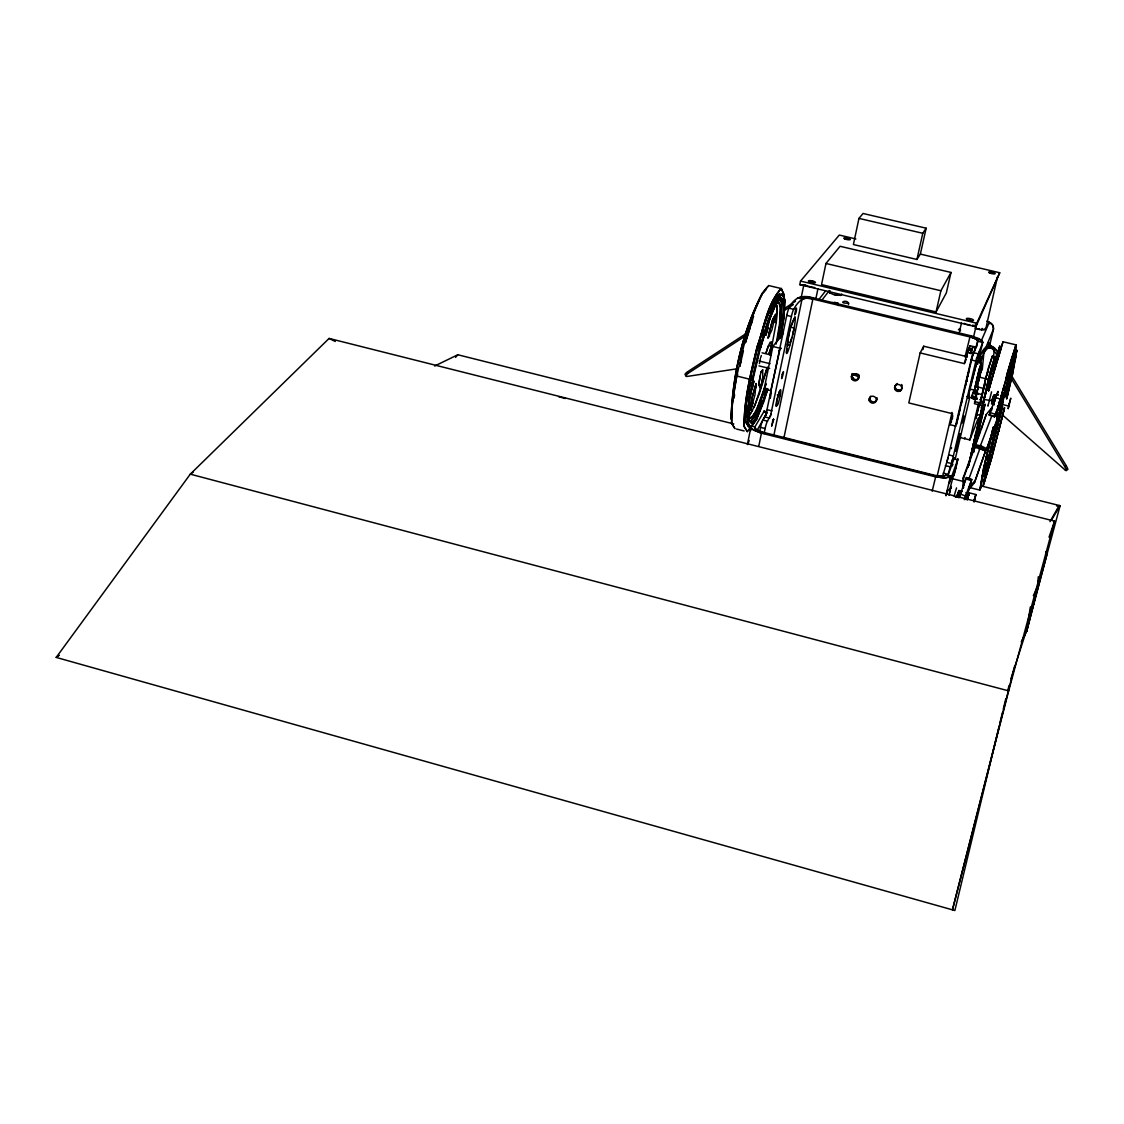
<?xml version="1.0" encoding="UTF-8"?>
<svg xmlns="http://www.w3.org/2000/svg" width="1124" height="1124" viewBox="0 0 1124 1124"><rect width="100%" height="100%" fill="white"/><g stroke="black" fill="none" stroke-linecap="round" stroke-linejoin="round"><path stroke-width="1.5" d="M731.106 419.252C732.497 376.343 742.205 331.819 762.142 293.87M732.23 413.211L732.272 408.026L732.146 413.07M787.545 343.045C782.374 376.062 797.576 321.057 794.935 317.094L790.284 328.587L787.769 340.811M859.158 375.472A3.625 3.456 30 0 1 854.942 379.561A3.625 3.456 30 0 1 852.835 373.927L852.161 376.666L853.65 378.971M992.211 401.858L991.944 402.659L993.56 396.182M994.29 361.38L994.754 356.463L988.319 379.308L982.798 404.851L983.556 400.762L982.798 404.851L983.795 401.746M762.227 293.673C742.276 331.397 732.806 375.697 730.979 418.395L731.106 418.592M986.465 390.534L983.992 399.624L984.582 397.109M764.713 411.791L764.39 410.78L754.597 427.387M977.121 361.9L977.135 361.127L970.616 385.349M989.317 346.796L989.822 342.722L987.996 347.035M983.331 473.949L984.666 466.671M1015.562 350.084L1015.913 344.843L1003.029 341.752L988.558 390.435M747.39 444.612L751.141 425.94L754.808 426.853L756.143 429.551L762.198 432.038L935.983 475.607L942.362 476.436L946.801 474.946L950.581 475.888L949.204 483.432L957.901 459.056L949.443 490.514M783.948 297.438L784.074 294.46L781.068 288.503C766.947 304.59 764.179 327.21 757.126 346.754C750.902 372.971 743.919 399.442 744.158 426.586L747.432 431.546M746.898 411.96L746.743 416.597L746.884 411.932M767.903 388.679L763.927 401.493L756.326 419.912L750.495 427.415L747.601 422.202L748.289 405.146L752.659 378.367L759.88 347.766L768.268 320.354L762.662 338.731M754.808 426.853L754.864 428.286L756.705 429.902L762.198 432.038L761.426 433.162L753.768 430.183L751.211 427.935L751.141 425.94L751.071 427.696L752.996 429.691L761.426 433.162L935.491 476.829L944.399 477.981L948.586 477.405L950.581 475.888L945.93 495.656M977.936 385.068L976.953 387.485L982.221 366.958M747.601 422.202L748.331 404.795M759.431 363.558L760.386 358.444M786.435 352.599L786.969 348.791M970.307 487.718L979.875 490.12L983.823 467.106M794.64 314.875C797.337 299.434 796.944 315.001 794.668 314.425M982.25 477.293L983.528 470.97L982.292 477.11M999.953 399.807C999.559 401.423 1000.43 398.95 1001.625 400.664L1000.852 401.409M756.101 387.696L756.059 383.579L751.717 399.048L750.663 410.176L754.977 394.777L756.059 383.579L751.717 399.048L750.663 410.176L752.996 402.968M776.248 322.588L777.12 306.515L776.234 304.407L777.148 306.88L776.277 322.124M771.401 342.23L771.415 346.318L769.153 353.273L771.415 346.318L771.401 342.23L770.249 342.146L768.268 346.136L765.964 353.161L768.268 346.136M777.246 341.457L780.801 320.326L781.756 303.354L780.309 299.799L781.686 302.454L781.039 318.345L777.26 341.289M779.817 338.703C780.913 335.612 789.947 279.469 775.602 304.759L781.363 297.79M783.976 298.717L784.159 295.5L781.363 288.475C766.807 304.042 764.489 326.943 757.267 346.248C751.001 372.508 744.018 399.006 744.116 426.207L747.277 431.742M780.618 337.369L783.821 318.387L784.875 300.347L782.29 293.87L776.445 300.698L768.296 320.27M1002.51 396.688L1003.296 393.217L998.604 406.691L997.494 406.649L998.744 406.495L999.7 404.387M776.136 344.084L779.62 323.417C779.452 319.792 783.597 290.512 773.467 307.091M999.545 349.775L999.756 346.122L991.874 370.218M991.565 391.826L987.912 406.087L988.277 405.104M1021.252 641.832L1026.69 631.182L1037.508 588.597L1038.267 576.809M1014.677 349.971L1001.99 393.498M963.38 477.293L963.409 487.9L963.38 477.293L974.438 446.945L983.851 448.49L980.915 445.821L975.253 444.711L975.112 446.326L980.606 449.052M985.13 472.544L997.255 427.696M958.941 497.82L966.317 477.545L971.67 479.751L968.691 489.741L974.452 482.688L985.622 450.78L977.683 446.383L983.374 447.914M981.013 364.836L981.126 363.347L979.159 369.318M999.643 348.552L999.826 346.094L990.834 373.814M985.312 382.455L983.893 388.581L978.33 387.077L974.396 403.657L979.973 405.019L981.238 400.622M978.147 389.241L978.33 387.077M971.67 479.751L966.387 477.517M974.311 448.546L974.438 446.945L976.868 447.914M981.126 400.003L979.763 399.624M750.748 430.604L751.141 425.94M773.621 420.123L773.593 419.21L772.905 420.418M747.657 422.301L750.706 427.345M981.336 399.582L979.973 405.019L981.716 396.336L981.393 397.727M968.481 397.446L968.115 398.332L970.181 387.569M974.452 482.688L985.622 450.78L982.025 449.783M994.796 396.14L996.946 394.524L997.747 395.072M966.809 396.519L976.981 398.978C965.165 401.872 977.473 382.947 976.587 395.044M1015.422 350.828L1015.998 344.759L1001.779 393.653M762.774 377.72L762.704 369.88L761.06 371.946L760.175 375.936L759.136 382.272L759.712 387.597L761.187 385.518L762.774 377.72L761.187 385.518L759.852 387.513L759.065 382.933L760.175 375.936M982.236 369.965L983.879 352.95L986.563 348.735L988.769 347.738L992.576 348.524L997.845 356.294M991.691 410.134L991.972 407.506L986.226 414.545L981.14 429.761M1015.394 359.652L1015.927 354.215L1012.331 374.348M782.824 320.818L783.091 318.19M981.027 401.352L981.168 399.947M982.025 449.319L986.254 450.162L997.185 420.039L997.255 409.305L994.501 416.892L989.218 415.093L997.747 391.812M986.254 450.162L997.381 418.339M976.124 395.76C977.332 399.961 970.349 399.09 972.583 395.788M1008.874 379.139L1011.783 365.272M993.447 357.306L994.234 350.337C985.341 340.979 980.367 360.579 980.648 366.579M994.501 416.892L1002.229 395.297M974.115 502.063L975.871 494.532L969.211 492.846L967.371 499.632L964.996 498.157L967.244 492.635L967.862 494.293M968.565 494.715L967.919 497.384L969.127 493.408M997.915 392.459L998.028 391.433L997.564 392.093M997.255 409.305L997.185 420.039M980.985 365.047L981.168 363.474L973.539 393.667M986.141 390.815L985.256 394.693L985.495 393.035M954.29 458.128L948.038 475.354M995.4 397.446L1000.683 399.231L1003.296 393.217C1000.234 394.608 1003.774 398.542 1002.046 398.444M969.829 390.098L977.121 361.141L977.107 362.434M975.871 494.476L974.115 500.798M1045.699 551.926L1046.795 555.059L1026.69 631.182L1037.705 586.18L1033.349 595.65M1001.934 405.792C1000.416 410.232 1004.463 395.381 1003.17 400.003M958.772 492.045L959.011 490.415L958.477 492.902M955.442 497.3L957.325 496.71M983.711 471.349L983.851 470.338M951.297 421.725L951.508 420.46L950.033 424.689L956.004 426.165M976.559 392.599L973.51 391.321L977.178 392.192M958.491 492.776C962.72 489.432 956.65 492.972 957.69 495.248M977.36 384.324L979.861 373.547M1026.69 631.182L1030.357 606.974M976.039 392.726L976.545 390.323L974.677 390.365M988.909 346.894L989.822 342.778L988.98 346.656M992.829 403.319L993.265 404.556M733.017 395.915L733.522 392.655M734.028 389.396L734.52 386.15M735.026 382.891L735.784 378.001M834.163 294.671L835.554 294.924M732.806 396.646L733.34 393.288M733.874 389.93L734.408 386.558M734.941 383.2L735.742 378.17M734.07 398.135L734.604 394.777M766.779 324.962L765.865 335.163L771.134 313.849M984.568 386.066L984.722 385.139M983.43 401.535L968.115 467.219L983.402 402.055M983.57 400.636L991.213 368.124L995.077 356.758M999.7 402.687L1001.062 402.771C1004.589 398.472 997.072 404.092 1000.781 401.437M749.399 402.308L748.739 418.929L751.619 423.467L757.323 415.683L766.919 390.056M981.154 370.302L981.196 369.22L980.156 373.238M778.82 335.402L779.368 332.058M779.916 328.714L780.744 323.684M779.817 338.479L783.063 318.837L783.737 302.946L781.138 297.916M780.576 337.467L784.074 316.294L784.805 299.391L782.009 293.898L776.389 300.965M981.28 397.446L979.973 405.019M772.497 344.97L770.081 355.17L776.291 322.279M779.635 323.276L780.534 307.344L778.23 301.766L774.225 306.473M778.89 335.149L779.48 331.706M780.056 328.25L780.632 324.794M992.408 356.013L988.249 368.349L981.308 397.264M988.628 381.71L989.71 377.369M975.773 347.822L975.941 347.133L969.956 345.7L967.933 352.444M972.752 397.236L972.639 398.191L973.047 397.222M972.808 396.941L972.625 398.107L973.145 396.884M989.752 377.369L986.465 390.492M780.281 395.676C782.852 378.985 775.293 402.167 776.178 406.059C778.567 406.256 779.269 398.233 780.281 395.676L777.274 394.931M951.382 448.645L951.55 447.619M975.941 347.133L975.618 347.878L972.625 347.161L970.925 353.175M995.091 356.786L987.434 389.859M771.036 389.775L770.305 397.924L771.036 389.775L780.098 348.468M955.906 451.3L960.233 433.738L955.92 451.272M962.299 422.905L964.069 416.035L962.369 422.483M968.242 397.053L969.057 393.245M1001.976 405.076L999.517 406.228L1002.046 404.668M762.212 339.926L760.822 346.726L759.445 348.665M947.855 489.558L946.998 493.366M977.36 359.02L979.13 352.093L977.444 358.57M766.779 324.808L765.865 335.163L768.198 328.011M1003.985 397.503L1004.154 396.561L1002.889 401.142M767.959 337.959L772.399 320.34L775.686 314.313L771.837 330.161L767.959 337.959L769.617 335.879M955.864 450.724L959.446 435.943M957.241 494.841L960.289 492.115M997.648 406.635L1001.737 405.132M951.087 488.406C952.421 481.311 948.249 496.892 949.949 490.795M975.801 418.002L978.934 405.947L975.857 418.69M968.776 465.224L976.011 432.248L969 464.057M992.113 455.796L984.202 481.803L987.813 461.262L1000.725 407.717M966.387 356.996L966.809 354.945M969.998 458.873L970.279 457.468M982.966 403.488L985.158 394.299M852.498 375.093L852.779 373.674M965.685 385.195L966.064 383.34M757.604 347.878L766.034 320.157L773.86 301.162M978.344 381.724L978.807 379.519L978.259 380.572M762.128 340.235L760.822 346.726L759.29 348.735M978.358 381.612L978.864 379.266M993.742 395.957C994.726 390.14 989.907 409.74 992.169 402.364M752.209 389.227L753.853 381.205L751.872 384.155L753.853 381.205L749.947 397.278M783.498 333.055L772.848 346.473L764.165 389.016L770.825 390.674M758.756 446.34L761.426 433.162M957.297 496.906L957.564 495.754M990.427 438.683L993.307 427.092L983.739 467.486L979.875 490.12M774.043 322.293L775.686 314.313L772.905 318.977L768.647 334.179M759.473 432.459L760.512 427.373A6.07 0.801 -75.9 0 1 762.873 420.039L766.596 412.915M765.753 415.501L786.758 315.38A6.126 0.801 -76.3 0 1 789.076 308.187C794.176 296.933 802.831 294.474 813.678 298.057L970.265 335.64L978.765 338.535L982.025 340.628L982.727 342.413L977.557 364.387M764.081 433.611L765.135 428.525A6.084 0.787 -75.9 0 1 767.481 421.191L771.176 414.053M1012.921 360.776L1004.842 397.011M770.333 416.653L791.408 316.504A6.126 0.787 -76.3 0 1 793.727 309.311C797.717 301.794 803.983 295.148 812.863 299.096L972.822 337.65L977.585 340.094L976.868 346.361M920.359 254.108L926.148 228.186L863.049 213.476L858.961 218.393L853.397 244.526L916.931 259.475L920.359 254.108L999.728 272.753L975.913 326.775L799.796 284.639L800.527 281.098L839.305 235.057L855.87 238.948M801.384 296.708L803.758 285.229M773.93 434.988L802.072 298.998L806.709 298.183L812.863 299.096L813.678 298.057L804.475 296.694L797.52 297.902L802.072 298.998M986.998 464.212L983.233 485.737L991.635 458.072L1004.491 407.52M812.076 283.332L812.568 280.986M783.878 438.023L812.863 299.096M815.855 298.773L817.963 288.671M971.993 397.236L976.63 398.008L975.702 397.601M985.551 393.653L985.734 392.768L985.088 395.227L985.734 392.768M1011.783 365.202L1004.786 396.646M1012.696 361.9L1009.689 376.189M825.971 263.466L821.532 284.597L936.053 311.952L946.324 292.957L951.016 272.444L840.078 246.282L825.971 263.466L940.886 290.737L951.016 272.444M975.421 387.71L974.775 390.632M1014.045 358.219L1016.827 350.323L1013.075 371.679L1006.57 399.034L1016.911 350.238L1003.521 397.039M838.532 305.545L838.054 303.199L832.42 302.539M977.768 382.216L980.325 371.918M984.202 468.666L984.905 465.336M848.508 304.618C848.817 297.734 835.202 303.677 848.817 303.157M984.975 383.972L985.27 382.624M975.773 495.164L975.211 496.555M966.415 356.786L967.314 352.824M1011.895 376.301L1012.471 373.702M869.288 400.622L869.948 397.587L869.245 398.823M1014.691 349.803L1011.656 358.401M916.931 259.475L922.776 233.286L926.148 228.186M966.57 381.359L967.3 378.114L956.384 424.563L960.275 408.068M946.183 495.515L947.827 489.376M984.188 398.753L983.851 399.427L992.225 400.804M967.497 377.074L969.057 370.611M948.993 495.277L950.342 490.331M1007.68 381.205L1013.075 362.153M967.371 356.772L923.703 346.22L920.149 352.922L908.81 402.94L952.604 413.716L950.033 424.689M966.443 381.865L967.3 378.114M1008.242 378.535L1003.296 397.418L1013.974 358.416M1009.226 403.727L1008.186 408.588M922.93 349.634L923.703 346.22M936.053 311.952L940.886 290.737M984.006 399.554L984.231 398.556M973.398 452.143L984.989 403.966M973.553 452.382L985.017 404.71M973.693 451.862L977.768 433.948L975.576 433.414M957.803 494.799L958.73 491.16L958.266 492.762M959.194 332.859L961.484 322.967M972.049 357.938L972.667 355.24M993.476 427.078L984.793 463.805L981.097 485.203L984.736 464.015L991.452 436.379M989.822 442.701L991.368 436.028M969.815 321.028L970.363 318.668M932.161 491.188L935.983 475.607L943.134 476.407L946.801 474.946M937.093 476.45L952.056 412.41M965.024 356.94L970.265 335.64L982.236 340.839L982.727 342.413L976.419 358.739L951.944 461.936M988.699 448.237L990.272 441.465M987.743 461.599L984.273 481.704L999.334 428.314L998.407 431.897M1004.856 396.955L1010.518 373.252M1005.727 394.454L1007.329 387.611M739.803 366.199L743.4 350.913M920.149 352.922L964.322 363.614L968.129 349.761L971.15 350.491L970.335 353.554M951.817 418.999L952.632 415.725M952.056 417.988L952.59 415.88M968.846 350.449L969.956 345.7M973.244 338.338L976.742 323.22L999.728 272.753M971.15 353.414L972.625 347.161M942.516 476.548L947.968 458.114M947.237 460.77L971.642 357.587L978.049 341.289L976.025 339.012L969.745 336.764M967.652 376.568L972.991 353.891L966.935 352.43M974.873 351.011L975.618 347.878M976.587 379.884L980.423 366.522L979.397 369.051M1006.935 398.051L1012.499 374.18M766.863 368.756L759.417 393.583L753.712 407.619M961.062 404.781L962.608 398.205M979.988 329.571L985.678 329.234L997.452 276.94M955.231 459.013L969.576 398.177M979.805 362.771C978.105 352.023 990.989 337.762 997.466 352.416M988.347 344.337L989.822 344.689L993.419 329.529C994.038 326.887 992.211 322.476 989.162 322.967L986.998 321.014M978.99 377.776L980.114 373.308M739.817 366.269L741.419 359.54M782.22 374.376C779.705 387.892 786.126 364.05 782.234 374.306M959.095 437.264L969.871 439.934L978.484 403.685M981.168 408.138L982.741 401.521M983.809 401.226L983.402 402.561M1003.142 400.158L1002.018 404.415L1008.664 406.031M999.18 726.006L954.866 910.524L56.2 657.414L190.293 474.159L329.079 338.436L1054.579 521.129L1008.678 690.881L952.449 909.85L1014.803 665.563M981.28 399.624L980.592 401.704M1009.254 403.6L1010.785 398.163L1008.2 408.588M999.995 722.634L1002.453 712.504M1003.282 709.132L1005.741 699.016M1007.792 690.572L1009.015 685.514M967.609 376.793L968.256 374.18M967.567 376.779L968.382 373.491M976.377 394.735L977.079 392.304M954.093 496.063L956.552 487.9M957.086 497.328L958.013 493.703M996.538 414.025L998.168 407.45M1002.439 406.438L985.425 470.408L986.015 468.708M976.433 430.548L983.584 401.704L983.233 403.08M967.3 499.59L967.989 496.864M967.525 498.663L969.169 492.888M973.988 501.276L975.196 496.611M996.595 413.843L998.238 407.211M996.398 415.262L998.491 406.818M1002.496 406.677L985.2 472.235M997.255 427.794L1002.482 406.242M998.59 431.644L1004.533 407.773L992.155 456.175L983.303 485.624L986.914 464.563L1000.838 406.705L993.152 437.756L990.961 437.208M792.701 334.46L794.218 328.053L789.652 326.958M986.422 390.787L988.67 381.724M974.227 500.349L975.154 496.766M998.295 423.158L986.872 465.687M1010.898 678.84L1026.282 631.07L1037.326 587.529M975.744 392.964L976.475 390.351M957.578 495.698L957.774 494.883M987.125 375.163L987.546 373.674L987.083 375.304M979.004 369.796L974.424 390.14L969.928 389.044M990.918 347.78L991.326 346.192C987.097 345.265 983.303 348.623 982.221 352.543L983.879 352.95M775.855 304.253L768.31 322.349L760.161 348.988L753.487 377.313L749.413 402.167L748.71 418.578C753.53 436.646 765.669 392.276 767.327 388.679M952.309 418.943L952.604 417.833M1003.198 390L1003.971 387.063M988.965 460.39L989.275 459.21M991.888 449.305L992.675 446.284M952.674 459.294L948.052 474.328L943.303 473.148M988.684 390.716L993.026 374.348M1003.254 389.803L1004.083 386.67M974.213 391.475L974.691 389.916M988.6 382.216L990.385 375.5M988.586 391.068L998.59 355.437M952.211 465.659L952.576 464.409L952.169 465.828M990.778 374.109L991.382 371.875M1002.903 395.241L1002.06 398.093M1026.282 631.07L1060.101 505.702L980.802 485.835M745.774 341.289L745.437 342.694L750.059 327.744L745.985 340.6M973.553 353.709L973.932 352.29M993.405 404.275L996.384 395.578M759.894 347.752L752.659 378.367L750.537 377.833C758.222 349.733 762.283 316.35 779.972 293.476C780 292.465 772.146 304.239 774.338 300.192M968.129 349.761L967.511 352.051M969.113 395.367L968.495 397.418M989.837 456.456L990.075 455.656M979.903 373.407L982.221 367.042M953.981 475.691L957.929 458.985L957.536 459.786L953.869 458.873L954.248 458.142M987.898 372.466L988.375 371.004M1006.57 375.374L1015.913 344.843M1006.345 377.678L1007.287 374.334M1008.664 369.515L1009.563 366.354M744.355 340.684L743.863 342.399L748.064 328.995L746.617 333.688M1006.191 377.538L1011.937 357.418M1009.745 366.494L1008.931 369.36L1009.816 366.312M772.483 421.739L772.75 420.84M952.337 465.21L952.618 464.31M983.907 388.44L982.137 394.608L976.531 393.245M767.355 367.056L755.019 405.118L749.61 415.444L747.783 416.4M765.908 384.464L758.405 405.961L753.024 416.287L749.258 418.297L747.994 412.522M958.252 493.183L958.055 493.858M993.391 372.184L1003.029 341.752M979.411 369.108L975.154 387.035L977.206 387.26M993.265 373.533L1000.711 349.69M998.66 406.2L1001.54 405.272M766.09 383.509L755.932 411.356L750.607 418.535L747.924 414.25M765.346 388.075L755.3 415.178L750.34 421.907M763.983 394.454L765.894 388.187L764.067 394.06M767.425 390.253L756.775 419.027L748.387 430.45M762.17 334.896L763.589 330.273M754.626 369.796L755.412 367.197M760.625 357.671L761.341 355.521M762.212 334.812L763.66 330.105M760.217 348.777L768.057 323.066L775.532 304.857M748.5 442.449L749.16 440.482M744.341 343.621L753.431 314.06L762.1 293.378L768.619 285.524L781.068 288.503M744.2 341.485L745.648 336.807M748.542 327.463L751.394 318.247M750.565 326.115L753.6 316.308M765.289 388.244L754.878 416.006L750.382 421.725M980.634 401.394L980.156 402.926L974.564 401.549M976.896 392.894L973.3 391.967L977.894 393.091M995.049 401.156L993.307 400.594L995.4 399.442M748.584 327.365L751.183 319.16M751.029 324.695L752.476 320.115M791.83 337.509L790.074 342.609L787.798 342.047M1002.271 403.586L998.477 402.476M999.728 402.518L999.053 404.612L1001.625 402.813C1003.788 399.315 997.705 401.507 1001.161 398.542M980.549 372.803L980.859 371.904M980.423 488.645L981.35 485.961L980.479 488.434M1049.029 537.188L1054.579 521.129M964.266 499.674L971.712 479.358M1015.843 354.299L1013.117 362.04L1015.927 354.215M983.851 476.253L984.863 473.429M964.701 499L964.996 498.157M975.253 444.711L986.226 414.545M963.282 478.824L973.749 450.064M975.112 446.326L980.592 431.265M963.563 485.61L965.797 479.456M989.218 415.093L991.972 407.506M969.043 478.473L980.1 448.054M980.142 446.453L991.902 415.599M968.691 489.741L969.815 486.678M966.935 495.206L969.141 489.137M996.342 414.222L999.601 405.258M1000.697 405.09L998.758 406.298L1000.107 404.584L1000.824 405.076M969.871 439.934L978.372 417.903M960.317 494.49L959.376 497.145M1026.704 629.524L1026.999 628.752M995.92 357.32L998.772 350.098M756.677 413.73L761.636 401.451M754.049 422.694L756.354 416.976M779.48 391.419L776.881 400.397L776.375 406.438M772.806 305.854L769.715 313.385L772.933 305.714M768.423 320.031L776.248 301.148M996.665 355.325L998.8 350.238M756.255 414.658L760.597 404.176M755.244 419.603L753.572 423.636L747.586 431.349M979.397 362.912L982.067 356.547M985.411 348.595L993.518 328.953L992.633 325.061L989.331 322.251A17.127 4.201 12.8 0 1 987.49 321.422M756.564 306.093L758.447 301.682M961.034 492.79L957.114 497.103L961.582 491.174L959.545 491.848L961.835 491.118M981.196 341.064L989.331 322.251L990.188 322.771M973.103 352.571L973.117 353.596L973.103 352.571L977.88 353.723M981.688 329.768L982.292 328.419M971.15 350.491L970.293 352.402L973.314 353.133M859.143 375.964L857.626 379.181M964.322 363.614L966.148 359.511M779.044 350.744L780.688 347.906M1003.114 402.589L1002.496 404.415M983.865 474.918L984.315 474.047M894.634 387.092L895.294 385.869M967.539 499.618L968.256 498.325L965.895 499.59M876.27 400.551L876.973 399.315M1049.985 521.648L1059.173 505.477M756.564 431.18L767.327 412.396L763.758 411.496L764.461 410.78L764.77 411.651M1051.319 520.314L1060.101 505.702L1056.602 505.955M998.548 405.272L1000.796 404.837L997.705 406.242M858.455 378.226L859.186 377.032M851.43 376.498L852.175 375.304M998.744 406.495L1000.121 406.298L998.632 406.495M966.092 499.168L967.272 496.597L965.151 497.679M981.35 329.725L984.722 329.768M957.156 496.625L958.66 494.532L957.283 494.771M748.373 416.091L752.532 410.499M821.897 300.178L829.315 290.554M819.185 299.125L825.522 290.976M761.06 371.946L762.704 369.88M851.528 376.54L852.02 373.589M993.756 396.21L995.204 395.128M455.543 357.376L457.819 354.762L733.789 423.931M767.818 286.732C753.881 302.019 751.577 324.358 744.467 343.115C738.215 369.36 731.246 395.887 731.612 423.074L734.941 428.651L731.668 423.453L732.16 404.781L736.726 376.006L749.497 379.153M763.294 292.591L765.781 290.048M968.874 487.451L974.592 481.17M748.598 426.727L745.577 421.767L746.181 404.626L750.537 377.833L746.224 404.261L745.507 421.669L748.654 426.825M993.461 396.407L995.077 395.255M950.581 475.888L945.481 477.939L935.491 476.829M995.077 396.041L996.328 397.039M976.896 328.84L978.793 329.051M193.173 472.206L190.293 474.159L1008.678 690.881M686.624 375.023A5.381 1.531 -27.2 0 1 687.523 371.847L747.348 332.746M783.835 308.903L795.511 301.274M737.47 368.728L687.34 376.414A5.381 1.517 -27.2 0 1 688.239 373.238L745.17 336.062M784.58 310.322L793.347 304.604M1066.142 465.603A5.55 0.983 56.4 0 1 1066.76 469.256L1065.355 470.169A5.55 0.983 56.4 0 0 1064.737 466.516L1066.142 465.603L1011.01 374.756M994.234 350.337L995.653 349.438L991.326 346.192M1001.723 397.179L1002.538 397.952L1001.4 397.952M996.932 394.679L995.316 395.044L997.761 394.552M980.901 401.788L985.579 378.647L992.38 356.111M434.637 366.031L457.819 354.762M996.131 397.489L994.262 398.149L996.131 396.336M830.186 291.271L829.301 292.633L833.179 294.446L840.893 295.331L841.834 294.052M988.994 323.684L990.623 323.038M830.285 291.271L829.062 291.748L830.046 293.097M962.032 491.694L958.575 492.523M995.147 395.887L995.976 395.69M1000.95 396.084L1001.92 396.21M961.793 491.005L960.402 491.202L961.329 491.202M997.831 394.679L996.721 394.833L997.634 393.47L997.255 394.917L995.569 395.086M999.84 406.157L1000.571 406.073L997.592 406.452M836.678 295.134L837.661 295.022M840.893 295.331L839.881 295.373M814.731 287.603L807.285 286.058M998.309 394.819L997.227 395.086M834.401 302.286L837.759 303.087M978.653 329.262L979.917 329.557M960.5 329.192L958.463 329.444L960.556 330.807M972.358 325.412L974.62 325.412L975.913 326.775L972.569 325.44M558.6 396.674L565.274 398.528M806.54 285.566L799.796 284.639M979.201 446.242L981.224 446.818M857.486 375.613L852.512 374.587L859.172 376.61M974.48 393.203L976.896 393.709M975.548 398.556L972.021 397.629L975.084 398.374M854.83 373.674L858.694 374.545M970.124 325.159L966.823 324.372M858.961 218.393L922.776 233.286M973.51 391.854L977.107 392.683M971.937 397.727L976.953 398.922M800.527 281.098L976.742 323.22M988.263 342.455L989.752 342.82M978.049 341.289L982.727 342.413M968.79 348.328L971.782 349.044M789.076 308.187L793.727 309.311M786.758 315.38L791.408 316.504M971.066 359.933L975.843 361.085M980.17 366.691L981.983 367.127M978.962 377.046L989.275 379.561M977.571 394.215L972.977 393.105L976.531 394.159M972.246 396.055L976.84 397.179M787.32 344.787L789.61 345.349M992.422 400.284C995.597 399.737 992.056 395.676 992.056 400.495C995.597 397.123 991.874 398.584 992.562 400.313M772.848 346.473L781.236 348.524M768.732 345.658L771.415 346.318M999.081 401.914L1002.482 402.743M762.044 352.81L771.219 355.058M895.828 389.592L900.647 390.773M967.399 495.768L968.298 496.007M974.803 393.33L977.866 394.074M758.995 360.987L770.038 363.698M976.573 414.419L980.845 415.459M758.967 365.876L769.659 368.503M735.686 374.166L737.808 374.685M758.503 384.858L761.187 385.518M965.839 494.363L968.635 495.15M971.965 397.489L976.981 398.739M767.397 409.726L771.977 410.864M948.782 454.883L953.475 456.063M765.051 417.004L769.645 418.142M946.717 462.329L951.438 463.51M762.873 420.039L767.481 421.191M945.382 465.631L950.117 466.811M760.512 427.373L765.135 428.525M951.845 478.571L963.774 481.564M785.578 438.458L795.792 441.015M799.192 441.873L935.393 476.028M736.487 429.031L744.186 430.97M979.13 448.631C977.009 448.054 981.926 449.459 979.636 448.771M854.83 373.899L857.626 374.742M993.012 401.633L992.169 401.352M989.921 412.494L995.218 414.292M989.261 414.644L994.557 416.456M965.797 478.796L971.122 480.651M960.233 494.096L965.558 495.951M965.586 323.923L964.069 323.361M975.084 328.166L977.079 328.896M1000.641 395.353L1003.015 397.587L1001.639 396.013M981.716 447.015L982.432 447.352M978.864 329.079L979.749 329.501M329.079 338.436L335.289 341.485M980.915 445.821L986.422 448.546M965.895 492.579L966.935 493.099M805.908 285.552L804.967 284.934M1002.215 396.617L1002.734 398.402M992 402.209L993.223 403.867M1002.397 414.911L1065.355 470.169M992.928 404.05L991.958 402.392M1002.496 397.193L1002.06 396.477L1003.353 398.051L1001.976 396.491M1001.807 396.983C1000.486 394.383 1001.821 398.922 1000.866 396.856M967.076 493.633L967.736 494.602M1011.403 378.633L1064.737 466.516M687.523 371.847L688.239 373.238M985.312 328.391L985.678 329.234M993.714 403.277L994.361 404.823M976.039 323.867L976.419 324.794M991.691 401.451L992.408 403.376L992.141 402.687M795.258 317.923L794.963 317.094C790.017 325.468 787.826 335.95 787.713 345.672M989.738 343.354L989.822 344.689M902.361 387.597A3.639 3.484 25.6 0 1 896.601 389.424A3.639 3.484 25.6 0 1 897.219 383.537M901.546 384.52A3.639 3.484 25.6 0 1 902.333 386.038M876.903 397.615A3.625 3.456 27.7 0 1 872.786 401.844A3.625 3.456 27.7 0 1 870.622 396.196M965.095 437.587A27.678 1.138 -76 0 1 964.392 438.599M733.326 403.586L733.326 403.586M771.724 425.898L773.509 419.21L771.724 425.898M1013.707 353.779L1012.19 358.036L1013.778 353.695M1012.373 361.352L1012.148 363.488L1012.373 361.352M748.12 396.786L747.572 400.116L748.12 396.674M749.202 390.112L748.668 393.456L749.202 390.042M750.284 383.453L749.75 386.782L750.284 383.41M751.366 376.793L750.832 380.123L751.366 376.793M981.238 399.737L980.929 400.678L981.238 399.737M956.384 465.406L954.697 471.869L956.384 465.406M986.914 455.894L986.408 458.1L986.914 455.894M967.16 378.423L966.5 381.373L967.16 378.423M737.723 368.054L736.543 373.126L737.737 368.11M743.301 344.38L739.718 359.596L743.709 343.045L743.301 344.38M967.286 354.973L966.752 356.884L967.286 354.973M760.33 340.951L758.602 346.613L760.33 340.951M58.982 655.306L56.2 657.414L58.982 655.32M894.816 389.157A3.653 3.484 25.7 0 0 901.026 390.211A3.653 3.484 25.7 0 0 898.68 384.492A3.653 3.484 25.7 0 0 894.816 389.157M851.711 378.746A3.639 3.47 30.1 0 0 857.907 379.448A3.639 3.47 30.1 0 0 855.224 373.871A3.639 3.47 30.1 0 0 851.711 378.746M869.428 400.875A3.625 3.456 27.8 0 0 875.596 401.928A3.625 3.456 27.8 0 0 873.25 396.238A3.625 3.456 27.8 0 0 869.428 400.875M967.328 319.567A3.653 0.899 12.7 0 0 973.384 320.495A3.653 0.899 12.7 0 0 969.197 318.429A3.653 0.899 12.7 0 0 967.328 319.567M989.527 272.907A3.344 0.759 12.6 0 0 995.049 273.778A3.344 0.759 12.6 0 0 991.185 271.98A3.344 0.759 12.6 0 0 989.527 272.907M844.574 238.822A3.302 0.745 11.7 0 0 850.095 239.679A3.302 0.745 11.7 0 0 846.541 237.965A3.302 0.745 11.7 0 0 844.574 238.822M809.659 282.012A3.597 0.885 11.6 0 0 815.42 282.574A3.597 0.885 11.6 0 0 810.741 280.663A3.597 0.885 11.6 0 0 809.659 282.012"/></g></svg>
